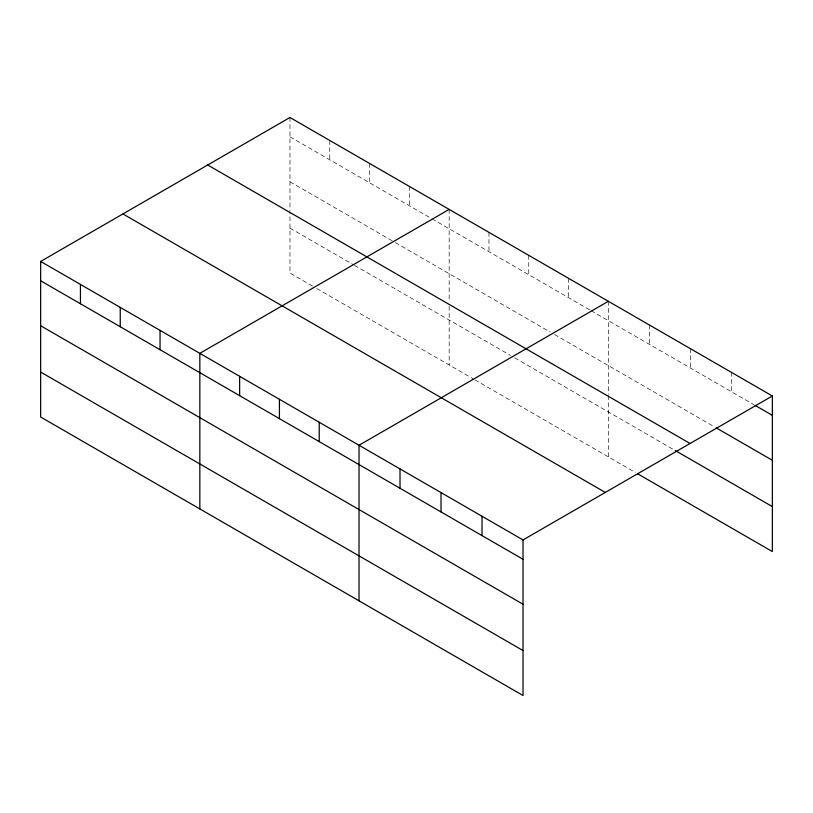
<?xml version="1.0" encoding="UTF-8"?>
<svg xmlns="http://www.w3.org/2000/svg" width="813" height="813" viewBox="0 0 813 813"><rect width="100%" height="100%" fill="white"/><g stroke="black" fill="none" stroke-linecap="round" stroke-linejoin="round"><path stroke-width="0.61" stroke-dasharray="4.07 3.05" d="M289.977 136.828L430.88 218.179M431.947 218.799L590.055 310.078M591.132 310.698L754.007 404.742M289.977 181.787L394.305 242.02M395.382 242.64L550.259 332.06M554.568 334.55L714.088 426.642M289.977 228.107L353.431 264.743M354.509 265.363L510.462 355.403M514.771 357.893L674.16 449.914M312.568 286.105L289.977 273.066L289.977 211.837M316.867 288.595L473.898 379.254M474.975 379.874L635.319 472.444M731.344 372.313L731.344 391.653M690.349 348.645L690.349 367.984M649.343 324.966L649.343 344.306M608.348 301.298L608.348 394.386M608.348 395.646L608.348 456.876M568.551 278.32L568.551 297.66M528.755 255.343L528.755 274.682M488.959 232.366L488.959 251.715M449.162 209.398L449.162 301.237M449.162 306.237L449.162 364.966M409.366 186.421L409.366 205.76M369.569 163.443L369.569 182.783M329.773 140.466L329.773 159.805M289.977 117.489L289.977 210.587"/><path stroke-width="1.22" d="M40.65 261.44L523.023 539.934L523.023 695.511L40.65 417.018L40.65 261.44L289.977 117.489L772.35 395.982L772.35 551.56L637.473 473.694M449.162 209.398L199.835 353.34L199.835 508.918M608.348 301.298L359.021 445.25L359.021 600.817M523.023 539.934L772.35 395.982M755.084 405.362L772.35 415.331M716.243 427.892L772.35 460.28M207.701 164.988L690.074 443.492M675.237 450.534L772.35 506.601M122.926 213.931L605.299 492.434M40.65 280.78L523.023 559.273M40.65 325.739L523.023 604.232M40.65 372.059L523.023 650.552M482.018 516.265L482.018 535.604M441.022 492.587L441.022 511.926M400.016 468.918L400.016 488.257M319.224 422.272L319.224 441.611M279.428 399.295L279.428 418.634M239.632 376.317L239.632 395.657M160.039 330.363L160.039 349.702M120.243 307.385L120.243 326.735M80.446 284.418L80.446 303.757"/></g></svg>
